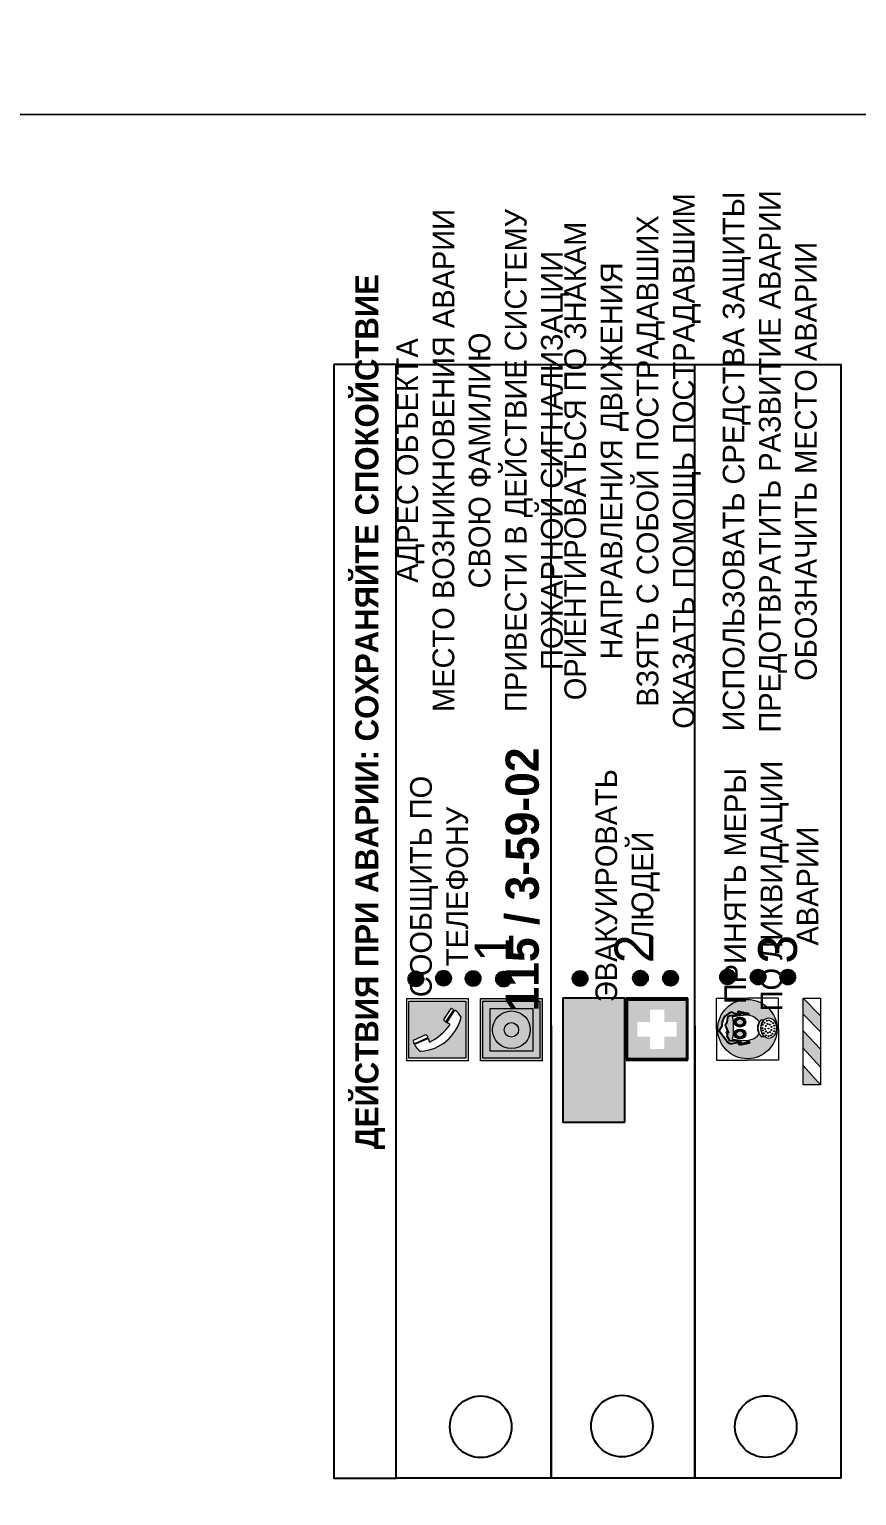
# Model space of a CAD drawing. Header units: millimetres. Extents: x 13114 to 67229, y 22859 to 38520.
# Drawn here: x 21340.9 to 21447.7, y 35374.9 to 35564.2 of the extents above; entities that cross this region are included whole.
import ezdxf

# ---------------------------------------------------------------- set-up
doc = ezdxf.new("R2010")
doc.units = ezdxf.units.MM
doc.styles.add('обычный', font='arial.ttf')

# ---------------------------------------------------------------- blocks, each defined once
blk = doc.blocks.new('A$C38D26F80')
h = blk.add_hatch(color=5)
h.dxf.hatch_style = 1
h.paths.add_polyline_path([(-8.77, -4.48, 1), (-0.19, -4.48, 1)])
h.paths.add_polyline_path([(-6.75, -3.58), (-6.75, -3.31), (-6.62, -3.22), (-6.5, -3.22), (-6.42, -3.3), (-6.39, -3.28), (-6.59, -2.23), (-6.59, -2.01), (-6.38, -1.58), (-4.76, -0.4), (-4.13, -0.79, -0.362848), (-2.1, -2.1, -0.201049), (-2.17, -2.48, 0.085434), (-2.26, -3.13), (-1.9, -3.16), (-2.25, -4.7), (-2.4, -4.59), (-2.43, -4.34), (-2.36, -4.34), (-2.14, -3.34), (-2.47, -3.42), (-2.58, -1.95), (-2.77, -1.58), (-3.58, -1.52), (-3.92, -1.26), (-5.05, -1.73), (-4.87, -1.39), (-5.41, -1.6), (-5.41, -1.46), (-6.13, -1.87), (-6.18, -3.5), (-6.56, -3.47), (-6.37, -4.59), (-6.16, -4.43), (-6.16, -4.66), (-6.36, -4.79), (-6.37, -4.8), (-6.51, -4.76)], flags=16)
h.paths.add_polyline_path([(-6.51, -4.76), (-6.36, -4.79), (-6.37, -4.8)], flags=0)
h.paths.add_polyline_path([(-5.92, -2.34, 0.089508), (-2.67, -2.35), (-2.48, -3.88, -0.268602), (-3.4, -6.18, 0.262449), (-5.2, -6.18, -0.268602), (-6.11, -3.88)], flags=16)
edge = h.paths.add_edge_path(flags=16)
edge.add_ellipse((-5.19, -3.41), major_axis=(0, 0.842), ratio=0.848992, start_angle=0, end_angle=360)
edge = h.paths.add_edge_path(flags=0)
edge.add_ellipse((-5.19, -3.39), major_axis=(0, 0.665), ratio=0.853798, start_angle=0, end_angle=360)
edge = h.paths.add_edge_path(flags=0)
edge.add_ellipse((-5.19, -3.4), major_axis=(0, 0.528), ratio=0.864094, start_angle=0, end_angle=360)
edge = h.paths.add_edge_path(flags=16)
edge.add_ellipse((-3.47, -3.4), major_axis=(0, 0.842), ratio=0.848992, start_angle=0, end_angle=360)
h.paths.add_polyline_path([(-3.13, -6.45), (-3.13, -6.84, 0.383174), (-5.57, -6.85), (-5.57, -6.49, -0.369952)], flags=16)
edge = h.paths.add_edge_path(flags=0)
edge.add_ellipse((-3.47, -3.39), major_axis=(0, 0.665), ratio=0.853798, start_angle=0, end_angle=360)
edge = h.paths.add_edge_path(flags=0)
edge.add_ellipse((-3.47, -3.4), major_axis=(0, 0.528), ratio=0.864094, start_angle=0, end_angle=360)
edge = h.paths.add_edge_path(flags=16)
edge.add_ellipse((-4.34, -7.57), major_axis=(-1.48, 0), ratio=0.744955, start_angle=0, end_angle=360)
h.paths.add_polyline_path([(-5.01, -6.85, -1), (-5.15, -6.85, -1)], flags=0)
h.paths.add_polyline_path([(-5.33, -7.14, -1), (-5.47, -7.14, -1)], flags=0)
h.paths.add_polyline_path([(-4.61, -6.71, -1), (-4.74, -6.71, -1)], flags=16)
h.paths.add_polyline_path([(-5.43, -7.51, -1), (-5.57, -7.51, -1)], flags=0)
h.paths.add_polyline_path([(-4.26, -6.67, -1), (-4.4, -6.67, -1)], flags=16)
h.paths.add_polyline_path([(-4.74, -7.14, -1), (-4.88, -7.14, -1)], flags=0)
h.paths.add_polyline_path([(-4.93, -7.43, -1), (-5.07, -7.43, -1)], flags=0)
h.paths.add_polyline_path([(-4.41, -7.07, -1), (-4.54, -7.07, -1)], flags=0)
h.paths.add_polyline_path([(-5.33, -7.87, -1), (-5.46, -7.87, -1)], flags=0)
h.paths.add_polyline_path([(-3.8, -6.71, -1), (-3.94, -6.71, -1)], flags=16)
h.paths.add_polyline_path([(-4.85, -7.78, -1), (-4.98, -7.78, -1)], flags=0)
h.paths.add_polyline_path([(-3.96, -7.14, -1), (-4.1, -7.14, -1)], flags=0)
h.paths.add_polyline_path([(-4.33, -7.53, -1), (-4.47, -7.53, -1)], flags=0)
h.paths.add_polyline_path([(-5.09, -8.12, -1), (-5.23, -8.12, -1)], flags=0)
h.paths.add_polyline_path([(-3.5, -6.94, -1), (-3.64, -6.94, -1)], flags=0)
h.paths.add_polyline_path([(-4.54, -7.97, -1), (-4.68, -7.97, -1)], flags=0)
h.paths.add_polyline_path([(-3.66, -7.39, -1), (-3.8, -7.39, -1)], flags=0)
h.paths.add_polyline_path([(-4.73, -8.35, -1), (-4.86, -8.35, -1)], flags=0)
h.paths.add_polyline_path([(-4.09, -7.96, -1), (-4.23, -7.96, -1)], flags=0)
h.paths.add_polyline_path([(-3.77, -7.74, -1), (-3.91, -7.74, -1)], flags=0)
h.paths.add_polyline_path([(-3.22, -7.27, -1), (-3.35, -7.27, -1)], flags=0)
h.paths.add_polyline_path([(-4.34, -8.4, -1), (-4.47, -8.4, -1)], flags=0)
h.paths.add_polyline_path([(-3.16, -7.61, -1), (-3.3, -7.61, -1)], flags=0)
h.paths.add_polyline_path([(-3.9, -8.35, -1), (-4.04, -8.35, -1)], flags=0)
h.paths.add_polyline_path([(-3.32, -7.91, -1), (-3.46, -7.91, -1)], flags=0)
h.paths.add_polyline_path([(-3.55, -8.23, -1), (-3.69, -8.23, -1)], flags=0)
at = {"color": 5, "lineweight": 5}
for p, q in [((-4.48, 0), (-8.96, 0)), ((-8.96, 0), (-8.96, -4.48)), ((-4.48, 0), (0, 0)), ((0, 0), (0, -4.48)), ((-6.59, -2.01), (-6.38, -1.58)), ((-6.59, -2.23), (-6.59, -2.01)), ((-6.38, -1.58), (-4.76, -0.4)), ((-6.13, -1.87), (-6.18, -3.5)), ((-5.41, -1.46), (-6.13, -1.87)), ((-4.87, -1.39), (-5.41, -1.6)), ((-5.41, -1.6), (-5.41, -1.46)), ((-3.92, -1.26), (-5.05, -1.73)), ((-5.05, -1.73), (-4.87, -1.39)), ((-4.76, -0.4), (-4.13, -0.79)), ((-3.58, -1.52), (-3.92, -1.26)), ((-2.77, -1.58), (-3.58, -1.52)), ((-2.58, -1.95), (-2.77, -1.58)), ((-2.47, -3.42), (-2.58, -1.95)), ((-6.75, -3.31), (-6.62, -3.22)), ((-6.75, -3.58), (-6.75, -3.31)), ((-6.51, -4.76), (-6.75, -3.58)), ((-6.62, -3.22), (-6.5, -3.22)), ((-6.39, -3.28), (-6.59, -2.23)), ((-6.18, -3.5), (-6.56, -3.47)), ((-6.56, -3.47), (-6.37, -4.59)), ((-6.5, -3.22), (-6.42, -3.3)), ((-6.42, -3.3), (-6.39, -3.28)), ((-5.92, -2.34), (-6.11, -3.88)), ((-2.67, -2.34), (-2.48, -3.88)), ((-2.14, -3.34), (-2.47, -3.42)), ((-2.36, -4.34), (-2.14, -3.34)), ((-1.9, -3.16), (-2.26, -3.13)), ((-2.25, -4.7), (-1.9, -3.16)), ((-8.96, -8.96), (-8.96, -4.48)), ((-6.37, -4.8), (-6.51, -4.76)), ((-6.37, -4.59), (-6.16, -4.43)), ((-6.16, -4.66), (-6.37, -4.8)), ((-6.16, -4.43), (-6.16, -4.66)), ((-2.43, -4.34), (-2.4, -4.59)), ((-2.43, -4.34), (-2.36, -4.34)), ((-2.4, -4.59), (-2.25, -4.7)), ((0, -8.96), (0, -4.48)), ((-5.57, -6.49), (-5.57, -6.85)), ((-3.13, -6.45), (-3.13, -6.84)), ((-4.48, -8.96), (-8.96, -8.96)), ((-4.48, -8.96), (0, -8.96))]:
    blk.add_line(p, q, dxfattribs=at)
at = {"color": 5}
for p, q in [((-6.59, -2.01), (-6.38, -1.58)), ((-6.59, -2.23), (-6.59, -2.01)), ((-6.38, -1.58), (-4.76, -0.4)), ((-6.13, -1.87), (-6.18, -3.5)), ((-5.41, -1.46), (-6.13, -1.87)), ((-4.87, -1.39), (-5.41, -1.6)), ((-5.41, -1.6), (-5.41, -1.46)), ((-3.92, -1.26), (-5.05, -1.73)), ((-5.05, -1.73), (-4.87, -1.39)), ((-4.76, -0.4), (-4.13, -0.79)), ((-3.58, -1.52), (-3.92, -1.26)), ((-2.77, -1.58), (-3.58, -1.52)), ((-2.58, -1.95), (-2.77, -1.58)), ((-2.47, -3.42), (-2.58, -1.95)), ((-6.75, -3.31), (-6.62, -3.22)), ((-6.75, -3.58), (-6.75, -3.31)), ((-6.51, -4.76), (-6.75, -3.58)), ((-6.62, -3.22), (-6.5, -3.22)), ((-6.39, -3.28), (-6.59, -2.23)), ((-6.18, -3.5), (-6.56, -3.47)), ((-6.56, -3.47), (-6.37, -4.59)), ((-6.5, -3.22), (-6.42, -3.3)), ((-6.42, -3.3), (-6.39, -3.28)), ((-2.14, -3.34), (-2.47, -3.42)), ((-2.36, -4.34), (-2.14, -3.34)), ((-2.26, -3.13), (-1.9, -3.16)), ((-1.9, -3.16), (-2.25, -4.7)), ((-6.37, -4.8), (-6.51, -4.76)), ((-6.36, -4.79), (-6.51, -4.76)), ((-6.37, -4.59), (-6.16, -4.43)), ((-6.16, -4.66), (-6.37, -4.8)), ((-6.16, -4.66), (-6.36, -4.79)), ((-6.16, -4.43), (-6.16, -4.66)), ((-2.4, -4.59), (-2.43, -4.34)), ((-2.43, -4.34), (-2.36, -4.34)), ((-2.25, -4.7), (-2.4, -4.59))]:
    blk.add_line(p, q, dxfattribs=at)
at = {"color": 5, "lineweight": 5}
for centre, radius in [((-4.48, -4.48), 4.29), ((-5.5, -7.51), 0.0678), ((-5.4, -7.14), 0.0678), ((-5.4, -7.87), 0.0678), ((-5.16, -8.12), 0.0678), ((-5.08, -6.85), 0.0678), ((-5, -7.43), 0.0678), ((-4.91, -7.78), 0.0678), ((-4.81, -7.14), 0.0678), ((-4.79, -8.35), 0.0678), ((-4.67, -6.71), 0.0678), ((-4.61, -7.97), 0.0678), ((-4.47, -7.07), 0.0678), ((-4.4, -7.53), 0.0678), ((-4.4, -8.4), 0.0678), ((-4.33, -6.67), 0.0678), ((-4.16, -7.96), 0.0678), ((-4.03, -7.14), 0.0678), ((-3.97, -8.35), 0.0678), ((-3.87, -6.71), 0.0678), ((-3.84, -7.74), 0.0678), ((-3.73, -7.39), 0.0678), ((-3.62, -8.23), 0.0678), ((-3.57, -6.94), 0.0678), ((-3.39, -7.91), 0.0678), ((-3.28, -7.27), 0.0678), ((-3.23, -7.61), 0.0678)]:
    blk.add_circle(centre, radius, dxfattribs=at)
at = {"color": 5}
for centre, radius, start, end in [((-3.89, -2.66), 1.88, 17.387, 97.1599), ((-2.6, -2.2), 0.511, 326.3906, 11.8614), ((-0.35, -3.07), 1.91, 162.2553, 181.7878)]:
    blk.add_arc(centre, radius, start, end, dxfattribs=at)
at = {"color": 5, "lineweight": 5}
for centre, radius, start, end in [((-2.6, -2.2), 0.513, 326.4781, 11.7739), ((-3.66, -4.24), 2.47, 171.573, 231.7124), ((-4.28, 6.66), 9.15, 259.6987, 280.1569), ((-4.93, -4.24), 2.47, 308.2876, 8.427), ((-0.47, -3.05), 1.79, 161.5846, 182.4584), ((-4.33, -7.88), 1.87, 50.358, 131.5662), ((-4.3, -7.78), 1.83, 60.5889, 119.4111), ((-4.34, -8.2), 1.82, 48.4943, 132.3565)]:
    blk.add_arc(centre, radius, start, end, dxfattribs=at)
for centre, major_axis, ratio in [((-5.19, -3.41), (0, 0.842), 0.848992), ((-5.19, -3.39), (0, 0.665), 0.853798), ((-5.19, -3.4), (0, 0.528), 0.864094), ((-3.47, -3.4), (0, 0.842), 0.848992), ((-3.47, -3.39), (0, 0.665), 0.853798), ((-3.47, -3.4), (0, 0.528), 0.864094), ((-4.34, -7.57), (-1.48, 0), 0.744955)]:
    blk.add_ellipse(centre, major_axis=major_axis, ratio=ratio, dxfattribs=at)
blk = doc.blocks.new('A$C47DD6509')
at = {"lineweight": 5}
for points in [[(-8.69, 0), (-11.19, 0), (-11.19, -2.22)], [(-4.22, 0), (-6.45, 0), (-8.91, -2.22), (-6.61, -2.22)], [(0, 0), (-2.09, 0), (-4.36, -2.22), (-2.29, -2.22)]]:
    blk.add_hatch(color=242, dxfattribs=at).paths.add_polyline_path(points)
at = {"color": 242, "lineweight": 5}
for p, q in [((-11.19, -2.22), (-8.69, 0)), ((-11.19, -2.22), (-11.19, 0)), ((-11.19, 0), (-8.69, 0)), ((-11.19, 0), (0, 0)), ((-8.91, -2.22), (-6.45, 0)), ((-6.61, -2.22), (-4.22, 0)), ((-4.36, -2.22), (-2.09, 0)), ((-2.29, -2.22), (0, 0)), ((0, 0), (0, -2.22)), ((0, -2.22), (-11.19, -2.22))]:
    blk.add_line(p, q, dxfattribs=at)
blk = doc.blocks.new('A$C32E8229D')
at = {"true_color": 0xffffff}
blk.add_hatch(color=7, dxfattribs=at).paths.add_polyline_path([(0, 0), (0, -8), (16, -8), (16, 0)])
h = blk.add_hatch(color=126)
h.paths.add_polyline_path([(0.2, -0.2), (15.8, -0.2), (15.8, -7.8), (0.2, -7.8)])
h.paths.add_polyline_path([(13.49, -2.05), (12.08, -2.05), (11.37, -2.63, 0.162397), (11.29, -2.84), (11.29, -3.63), (10.35, -3.63), (10.35, -4.05), (11.68, -4.05), (11.68, -3.48), (12.26, -4.28), (11.29, -5.1), (11.29, -6.78), (11.85, -6.78), (11.85, -5.44), (12.8, -4.64), (12.8, -5.94), (14.46, -5.94), (14.46, -5.39), (13.45, -5.39), (13.45, -3.97), (12.46, -2.59), (13.15, -2.59), (13.69, -3.34), (14.18, -3)], flags=16)
h.paths.add_polyline_path([(10.74, -1.82, 1), (11.8, -1.82, 1)], flags=16)
h.paths.add_polyline_path([(9.39, -3.59), (5.99, -3.59), (6.56, -3.03), (5.91, -3.03), (5.1, -3.83), (5.91, -4.64), (6.56, -4.64), (5.99, -4.09), (9.39, -4.09)], flags=16)
h.paths.add_polyline_path([(4.29, -1.08), (1.72, -1.08), (1.72, -6.6), (4.29, -6.6)], flags=16)
at = {"color": 126}
blk.add_lwpolyline([(16, -8), (0, -8), (0, 0), (16, 0)], close=True, dxfattribs=at)
blk = doc.blocks.new('A$C18900ED3')
h = blk.add_hatch(color=126)
h.paths.add_polyline_path([(-0.18, -0.18), (-7.02, -0.18), (-7.02, -7.02), (-0.18, -7.02)])
h.paths.add_polyline_path([(-5.89, -4.46), (-5.89, -2.77), (-4.46, -2.77), (-4.46, -1.31), (-2.77, -1.31), (-2.77, -2.77), (-1.33, -2.77), (-1.33, -4.46), (-2.77, -4.46), (-2.77, -5.89), (-4.46, -5.89), (-4.46, -4.46)], flags=16)
at = {"color": 126}
for p, q in [((-7.2, 0), (-7.2, -7.2)), ((0, 0), (-7.2, 0)), ((0, -7.2), (0, 0)), ((-7.02, -7.02), (-7.02, -0.18)), ((-7.02, -0.18), (-0.18, -0.18)), ((-0.18, -0.18), (-0.18, -7.02)), ((-7.2, -7.2), (0, -7.2)), ((-0.18, -7.02), (-7.02, -7.02))]:
    blk.add_line(p, q, dxfattribs=at)
blk = doc.blocks.new('A$C456E1F9C')
at = {"lineweight": 5}
h = blk.add_hatch(color=242, dxfattribs=at)
h.paths.add_polyline_path([(0.51, -1.47), (0.51, -13.26), (12.29, -13.26), (12.29, -1.47)])
h.paths.add_polyline_path([(5.42, -4.95, -0.254479), (4.78, -5.4), (3.52, -2.53, -0.209735), (4.23, -2.4)], flags=16)
h.paths.add_polyline_path([(8.53, -8.6), (10.87, -10.17), (10.54, -10.76), (8.03, -9.13, -0.192251)], flags=16)
h.paths.add_polyline_path([(4.61, -5.49, 0.005518), (3.87, -5.72, 0.128647), (7.49, -10.01, 0.00809), (7.83, -9.33), (10.47, -10.97, -0.16736), (8.99, -12.25, -0.327862), (1.95, -3.95, -0.166952), (3.36, -2.62)], flags=16)
at = {"color": 242, "lineweight": 5}
for p, q in [((0, -13.77), (0, -0.97)), ((12.8, -0.97), (0, -0.97)), ((4.61, -5.49), (3.36, -2.62)), ((3.52, -2.53), (4.78, -5.4)), ((4.23, -2.4), (5.42, -4.95)), ((12.8, -13.77), (12.8, -0.97)), ((10.81, -10.12), (8.53, -8.6)), ((7.83, -9.33), (10.47, -10.97)), ((8.03, -9.13), (10.54, -10.76)), ((10.54, -10.76), (10.8, -10.3)), ((10.8, -10.3), (10.81, -10.12)), ((0, -13.77), (12.8, -13.77))]:
    blk.add_line(p, q, dxfattribs=at)
blk.add_lwpolyline([(0.51, -1.47), (12.29, -1.47), (12.29, -13.26), (0.51, -13.26)], close=True, dxfattribs=at)
for centre, radius, start, end in [((4.59, -5.34), 2.99, 114.2845, 152.1974), ((4.02, -3.27), 0.891, 76.3284, 123.7092), ((11.12, -3.31), 9.19, 183.9915, 256.6009), ((14.98, -39.1), 35.17, 107.1487, 108.4135), ((13.86, -0.94), 11.08, 205.5536, 234.8762), ((4.68, -4.59), 0.824, 276.9621, 334.0723), ((8.94, -9.5), 0.989, 114.4092, 157.9388), ((-13.31, 0.8), 23.44, 332.5487, 334.4027), ((7.87, -9.46), 3, 291.9291, 329.9329)]:
    blk.add_arc(centre, radius, start, end, dxfattribs=at)
blk = doc.blocks.new('A$C54414219')
at = {"true_color": 0xffffff}
h = blk.add_hatch(color=7, dxfattribs=at)
h.paths.add_polyline_path([(2.39, -9.45), (2.39, -18.3), (11.23, -18.3), (11.23, -9.45)], flags=0)
h.paths.add_polyline_path([(10.71, -13.87, -1), (2.92, -13.87, -1)], flags=0)
h.paths.add_polyline_path([(8.3, -13.87, -1), (5.33, -13.87, -1)], flags=0)
h.paths.add_polyline_path([(0.41, -7.47), (0.41, -20.27), (13.21, -20.27), (13.21, -7.47)])
h.paths.add_polyline_path([(0.92, -19.77), (12.71, -19.77), (12.71, -7.98), (0.92, -7.98)], flags=16)
h.paths.add_polyline_path([(11.23, -9.45), (11.23, -18.3), (2.39, -18.3), (2.39, -9.45)], flags=0)
at = {"lineweight": 5}
h = blk.add_hatch(color=242, dxfattribs=at)
h.paths.add_polyline_path([(12.71, -7.98), (0.92, -7.98), (0.92, -19.77), (12.71, -19.77)])
h.paths.add_polyline_path([(11.23, -18.3), (2.39, -18.3), (2.39, -9.45), (11.23, -9.45)], flags=16)
h.paths.add_polyline_path([(10.71, -13.87, -1), (2.92, -13.87, -1)], flags=0)
h.paths.add_polyline_path([(8.3, -13.87, -1), (5.33, -13.87, -1)], flags=0)
at = {"true_color": 0xffffff}
h = blk.add_hatch(color=7, dxfattribs=at)
h.paths.add_polyline_path([(2.39, -9.45), (2.39, -18.3), (11.23, -18.3), (11.23, -9.45)])
h.paths.add_polyline_path([(10.71, -13.87, -1), (2.92, -13.87, -1)], flags=16)
h.paths.add_polyline_path([(8.3, -13.87, -1), (5.33, -13.87, -1)], flags=0)
at = {"lineweight": 5}
h = blk.add_hatch(color=242, dxfattribs=at)
h.paths.add_polyline_path([(2.92, -13.87, 1), (10.71, -13.87, 1)])
h.paths.add_polyline_path([(8.3, -13.87, -1), (5.33, -13.87, -1)], flags=16)
at = {"color": 242, "lineweight": 5}
for p, q in [((0.41, -20.27), (0.41, -7.47)), ((0.41, -7.47), (13.21, -7.47)), ((0.41, -7.47), (13.21, -7.47)), ((13.21, -20.27), (13.21, -7.47)), ((0.41, -20.27), (13.21, -20.27))]:
    blk.add_line(p, q, dxfattribs=at)
for points in [[(0.92, -7.98), (12.71, -7.98), (12.71, -19.77), (0.92, -19.77)], [(2.39, -9.45), (11.23, -9.45), (11.23, -18.3), (2.39, -18.3)]]:
    blk.add_lwpolyline(points, close=True, dxfattribs=at)
for radius in [3.89, 1.49]:
    blk.add_circle((6.81, -13.87), radius, dxfattribs=at)

msp = doc.modelspace()

# ---------------------------------------------------------------- hatches: boundary and pattern name
at = {"lineweight": 0}
h = msp.add_hatch(color=256, dxfattribs=at)
h.dxf.hatch_style = 1
h.paths.add_polyline_path([(21390.78, 35440.64, 1), (21390.78, 35442.57, 1)])
h = msp.add_hatch(color=256, dxfattribs=at)
h.dxf.hatch_style = 1
h.paths.add_polyline_path([(21394.36, 35440.75, 1), (21394.36, 35442.68, 1)])
h = msp.add_hatch(color=256, dxfattribs=at)
h.dxf.hatch_style = 1
h.paths.add_polyline_path([(21398.17, 35440.71, 1), (21398.17, 35442.64, 1)])
h = msp.add_hatch(color=256, dxfattribs=at)
h.dxf.hatch_style = 1
h.paths.add_polyline_path([(21402.1, 35440.62, 1), (21402.1, 35442.56, 1)])
h = msp.add_hatch(color=256, dxfattribs=at)
h.dxf.hatch_style = 1
h.paths.add_polyline_path([(21411.99, 35440.71, 1), (21411.99, 35442.64, 1)])
h = msp.add_hatch(color=256, dxfattribs=at)
h.dxf.hatch_style = 1
h.paths.add_polyline_path([(21419.77, 35440.75, 1), (21419.77, 35442.68, 1)])
h = msp.add_hatch(color=256, dxfattribs=at)
h.dxf.hatch_style = 1
h.paths.add_polyline_path([(21423.67, 35440.74, 1), (21423.67, 35442.67, 1)])
h = msp.add_hatch(color=256, dxfattribs=at)
h.dxf.hatch_style = 1
h.paths.add_polyline_path([(21431.03, 35440.9, 1), (21431.03, 35442.83, 1)])
h = msp.add_hatch(color=256, dxfattribs=at)
h.dxf.hatch_style = 1
h.paths.add_polyline_path([(21434.97, 35440.89, 1), (21434.97, 35442.83, 1)])
h = msp.add_hatch(color=256, dxfattribs=at)
h.dxf.hatch_style = 1
h.paths.add_polyline_path([(21438.81, 35440.9, 1), (21438.81, 35442.83, 1)])

# ---------------------------------------------------------------- linework, layer by layer
at = {"color": 5, "lineweight": 0}
for points in [[(20946.69, 35553.23), (21546.69, 35553.23), (21546.69, 35948.23), (20946.69, 35948.23)], [(20946.69, 35158.23), (21546.69, 35158.23), (21546.69, 35553.23), (20946.69, 35553.23)]]:
    msp.add_lwpolyline(points, close=True, dxfattribs=at)
for points in [[(21388.24, 35377.16), (21388.24, 35520.93), (21380.19, 35520.93), (21380.19, 35377.16)], [(21388.24, 35377.16), (21388.24, 35520.93), (21445.64, 35520.93), (21445.64, 35377.16)]]:
    msp.add_lwpolyline(points, close=True)
for points in [[(21408.24, 35435.58), (21408.24, 35377.16), (21408.24, 35520.93)], [(21426.81, 35435.58), (21426.81, 35377.16), (21426.81, 35520.93)]]:
    msp.add_lwpolyline(points)
for centre, radius in [((21390.78, 35441.61), 0.966), ((21394.36, 35441.71), 0.966), ((21398.17, 35441.67), 0.966), ((21402.1, 35441.59), 0.966), ((21411.99, 35441.67), 0.966), ((21419.77, 35441.72), 0.966), ((21423.67, 35441.71), 0.966), ((21431.03, 35441.87), 0.966), ((21434.97, 35441.86), 0.966), ((21438.81, 35441.86), 0.966), ((21399.16, 35383.79), 3.98), ((21417.39, 35383.88), 3.98), ((21435.97, 35383.82), 3.98)]:
    msp.add_circle(centre, radius)

# ---------------------------------------------------------------- block references
at = {"rotation": 90}
for name, p, xscale, yscale, zscale in [('A$C456E1F9C', (21388.96, 35431.05), 0.625, 0.625, 0.625), ('A$C54414219', (21394.45, 35430.79), 0.625, 0.625, 0.625), ('A$C18900ED3', (21417.92, 35439.12), 1.111111111007631, 1.111111111007631, 1.111111111007631), ('A$C38D26F80', (21429.59, 35439.14), 0.8928571427240968, 0.8928571427240968, 0.8928571427240968)]:
    msp.add_blockref(name, p, dxfattribs=dict(at, xscale=xscale, yscale=yscale, zscale=zscale))
at = {"xscale": -1, "rotation": 90}
msp.add_blockref('A$C32E8229D', (21409.77, 35439.12), dxfattribs=at)
at = {"color": 242, "true_color": 0xc1121c, "rotation": 90}
msp.add_blockref('A$C47DD6509', (21440.8, 35439.14), dxfattribs=at)

# ---------------------------------------------------------------- texts
at = {"lineweight": 0, "attachment_point": 5, "rotation": 90, "style": 'обычный'}
for s, insert, char_height, width in [('\\pi-8.4,l8.4,t8.4;{\\fProxima Nova Rg|b0|i0|c204|p2;ИСПОЛЬЗОВАТЬ СРЕДСТВА ЗАЩИТЫ \\PПРЕДОТВРАТИТЬ РАЗВИТИЕ АВАРИИ\\PОБОЗНАЧИТЬ МЕСТО АВАРИИ}', (21436.5, 35508.43), 2.8, 126.6484), ('\\pi-8.4,l8.4,t8.4;{\\fProxima Nova Rg|b0|i0|c204|p2;АДРЕС ОБЪЕКТА\\PМЕСТО ВОЗНИКНОВЕНИЯ АВАРИИ\\PСВОЮ ФАМИЛИЮ\\PПРИВЕСТИ В ДЕЙСТВИЕ СИСТЕМУ \\PПОЖАРНОЙ СИГНАЛИЗАЦИИ}', (21399.41, 35508.55), 2.8, 126.6484), ('\\pi-8.4,l8.4,t8.4;{\\fProxima Nova Rg|b0|i0|c204|p2;ОРИЕНТИРОВАТЬСЯ ПО ЗНАКАМ \\PНАПРАВЛЕНИЯ ДВИЖЕНИЯ\\PВЗЯТЬ С СОБОЙ ПОСТРАДАВШИХ\\PОКАЗАТЬ ПОМОЩЬ ПОСТРАДАВШИМ}', (21418.77, 35508.49), 2.8, 126.6484), ('{\\fProxima Nova Rg|b1|i0|c204|p2;ДЕЙСТВИЯ ПРИ АВАРИИ: СОХРАНЯЙТЕ СПОКОЙСТВИЕ\\H1.6644x; }', (21384.88, 35476.11), 3, 175.1736), ('{\\fProxima Nova Rg|b1|i0|c0|p2;\\H1.0714x;115 / 3-59-02\\H1.2822x; }', (21404.57, 35454.46), 4, 126.6484), ('{\\fProxima Nova Rg|b0|i0|c204|p2;ПРИНЯТЬ МЕРЫ \\PПО ЛИКВИДАЦИИ \\PАВАРИИ}', (21436.69, 35453.61), 2.8, 126.6484), ('{\\fProxima Nova Rg|b0|i0|c204|p2;СООБЩИТЬ ПО \\PТЕЛЕФОНУ}', (21393.79, 35453.55), 2.8, 126.6484), ('{\\fProxima Nova Rg|b0|i0|c204|p2;ЭВАКУИРОВАТЬ \\PЛЮДЕЙ}', (21418.11, 35453.65), 2.8, 126.6484), ('{\\fProxima Nova Rg|b0|i0|c204|p2;1\\H1.1667x; }', (21400.86, 35445.65), 5, 126.6484), ('{\\fProxima Nova Rg|b0|i0|c204|p2;2\\H1.1967x; }', (21418.94, 35445.5), 5, 126.6484), ('{\\fProxima Nova Rg|b0|i0|c204|p2;3\\H1.1967x; }', (21437.52, 35445.44), 5, 126.6484)]:
    msp.add_mtext(s, dxfattribs=dict(at, insert=insert, char_height=char_height, width=width))

doc.saveas('drawing.dxf')
